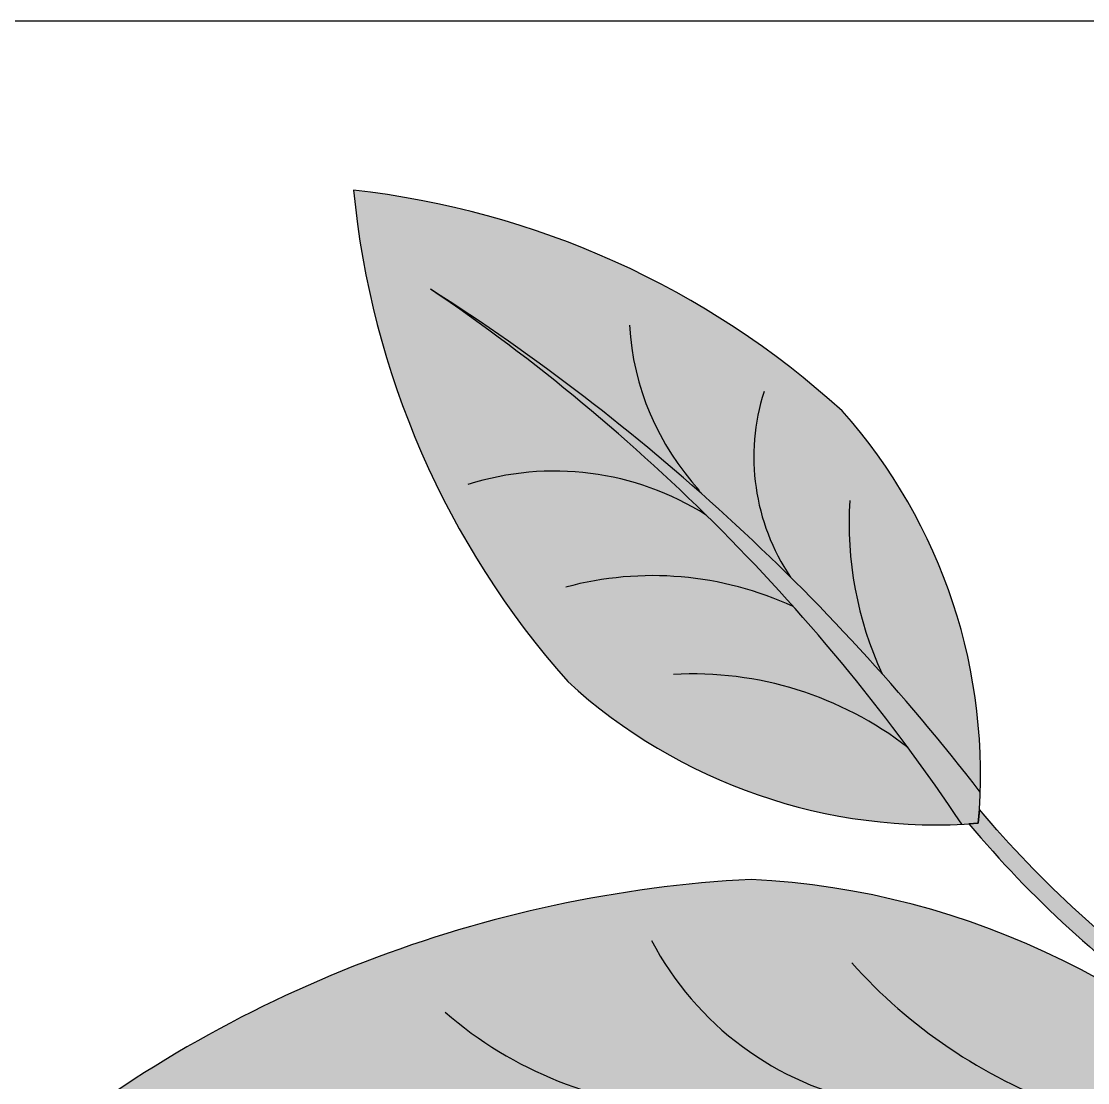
# Model space of a CAD drawing. Header units: inches. Extents: x 9636 to 21597, y -10243 to 557.
# Drawn here: x 14480.7 to 14487.44, y -8227.18 to -8220.47 of the extents above; entities that cross this region are included whole.
import ezdxf

# ---------------------------------------------------------------- set-up
doc = ezdxf.new("R2010")
doc.units = ezdxf.units.IN
doc.header["$MEASUREMENT"] = 0
doc.layers.add('MESA', color=7, linetype='Continuous')

# ---------------------------------------------------------------- blocks, each defined once
blk = doc.blocks.new('FF')
at = {"layer": 'MESA', "ltscale": 0.8}
h = blk.add_hatch(color=85, dxfattribs=at)
h.dxf.hatch_style = 1
h.set_gradient(color1=(103, 159, 96), color2=(179, 207, 175), one_color=1, tint=0.75, name='INVCURVED')
h.paths.add_polyline_path([(14484.14904394194, -8224.646048266386, 0.1995123331975758), (14486.64124841711, -8225.548674150445, 0.0967495278531692), (14483.28145254963, -8222.16340624778, -0.08665420676483183), (14486.7571510592, -8225.345270728689, 0.1924888780828612), (14485.88399719559, -8222.934412964121, 0.1586077411667837), (14482.79510569769, -8221.538552963415, 0.1586077411660197)])
h = blk.add_hatch(color=85, dxfattribs=at)
h.dxf.hatch_style = 1
h.set_gradient(color1=(103, 159, 96), color2=(52, 80, 48), one_color=1, tint=0.25)
h.paths.add_polyline_path([(14483.28145254964, -8222.16340624779, -0.09674952785286056), (14486.64124841711, -8225.548674150445, 0.007527451123012324), (14486.74503331834, -8225.542291241036, 0.01429188129494994), (14486.7571510592, -8225.345270728689, 0.08665420676455064)])
h = blk.add_hatch(color=35, dxfattribs=at)
h.dxf.hatch_style = 1
h.set_gradient(color1=(179, 116, 77), color2=(114, 74, 49), one_color=1, tint=0.3199999928474426, name='CURVED')
h.paths.add_polyline_path([(14487.37969183217, -8226.108604731315), (14487.31890239656, -8226.20796005031, 0.03310768506175343), (14488.03358766873, -8226.780286601406, 0.8090823413515376), (14488.08763358953, -8226.674764380337, -0.032777259300629)])
h.paths.add_polyline_path([(14486.68601529485, -8225.5463055817, 0.03310768506174779), (14487.31890239656, -8226.20796005031), (14487.37969183217, -8226.108604731315, -0.03277725930060161), (14486.75181146434, -8225.454781724922), (14486.74503331834, -8225.542291241034)])
h = blk.add_hatch(color=85, dxfattribs=at)
h.dxf.hatch_style = 1
h.set_gradient(color1=(103, 159, 96), color2=(179, 207, 175), one_color=1, tint=0.75, name='INVCURVED')
h.paths.add_polyline_path([(14485.30907915117, -8229.44189500548, 0.1995123331975758), (14488.78948662773, -8227.78344573225, 0.0967495278531692), (14481.85223997985, -8227.80418146442, -0.08665420676483183), (14488.69727327749, -8227.455659110514, 0.1924888780828612), (14485.30907915119, -8225.89703327612, 0.1586077411667837), (14480.70844457031, -8227.6694641408, 0.1586077411660197)])
at = {"color": 252, "true_color": 0x939598}
blk.add_line((15113.18870581788, -8220.470320095861), (14456.18870581788, -8220.470320095861), dxfattribs=at)
at = {"layer": 'MESA', "ltscale": 0.8}
blk.add_lwpolyline([(14486.75181146434, -8225.454781724922), (14486.74503331834, -8225.542291241036), (14486.68601529485, -8225.5463055817, 0.06628802967972178), (14488.03358766873, -8226.780286601406, 0.8090823413515378), (14488.08763358953, -8226.674764380337, -0.06562502276091056)], format="xyb", close=True, dxfattribs=at)
for centre, radius, start, end in [((14482.19472365252, -8226.982761483352), 5.477213252077141, 47.65698309758844, 83.70690577245567), ((14488.24693927081, -8221.011888269582), 5.477213252077141, 185.5178349853829, 221.5677576602457), ((14476.29572628195, -8232.456460968815), 12.43974867017458, 33.73134940631763, 55.83590948905083), ((14475.90845729789, -8233.706537540786), 13.69689523321548, 37.62203278462003, 57.4322283827433), ((14486.22714762292, -8222.292264696409), 1.690926055896963, 183.4150514656583, 222.6234007892685), ((14486.68949594665, -8223.225677370816), 1.363382352205994, 162.3499283074956, 213.8471164355185), ((14483.30542493735, -8225.231855321168), 3.453588897784725, 354.8428407991543, 41.70022641530971), ((14484.06542803941, -8225.1054283249), 1.790629421827821, 57.61364531127273, 107.8034424664064), ((14488.20449439584, -8223.644851274094), 2.276388263068343, 176.3651650612895, 204.7184296657227), ((14484.6868377616, -8226.092886861723), 2.116567004302336, 65.17578703346176, 105.0662770933788), ((14484.93764426239, -8226.823131511801), 2.225646884152527, 52.25351158870728, 93.09437917326112), ((14486.48116513937, -8222.098797396256), 3.453588897784725, 227.524514342525, 274.3818999586857), ((14485.73221477135, -8233.852416758744), 7.966628528345956, 93.04461271867031, 129.094535393535), ((14485.05387439686, -8230.913805128368), 5.023258831092003, 40.23047042023494, 87.08785603639299), ((14486.43348477939, -8225.360529294572), 1.983045070959875, 207.7375579285788, 259.2347460566011), ((14488.41509060857, -8224.220052727818), 3.311015811055871, 221.7527946823714, 250.1060592868024), ((14484.99471419822, -8224.885767430824), 2.459458694825075, 228.8026810867408, 268.0110304103515)]:
    blk.add_arc(centre, radius, start, end, dxfattribs=at)

msp = doc.modelspace()

# ---------------------------------------------------------------- block references
at = {"color": 18, "true_color": 0x000000}
msp.add_blockref('FF', (0, 0), dxfattribs=at)

doc.saveas('drawing.dxf')
